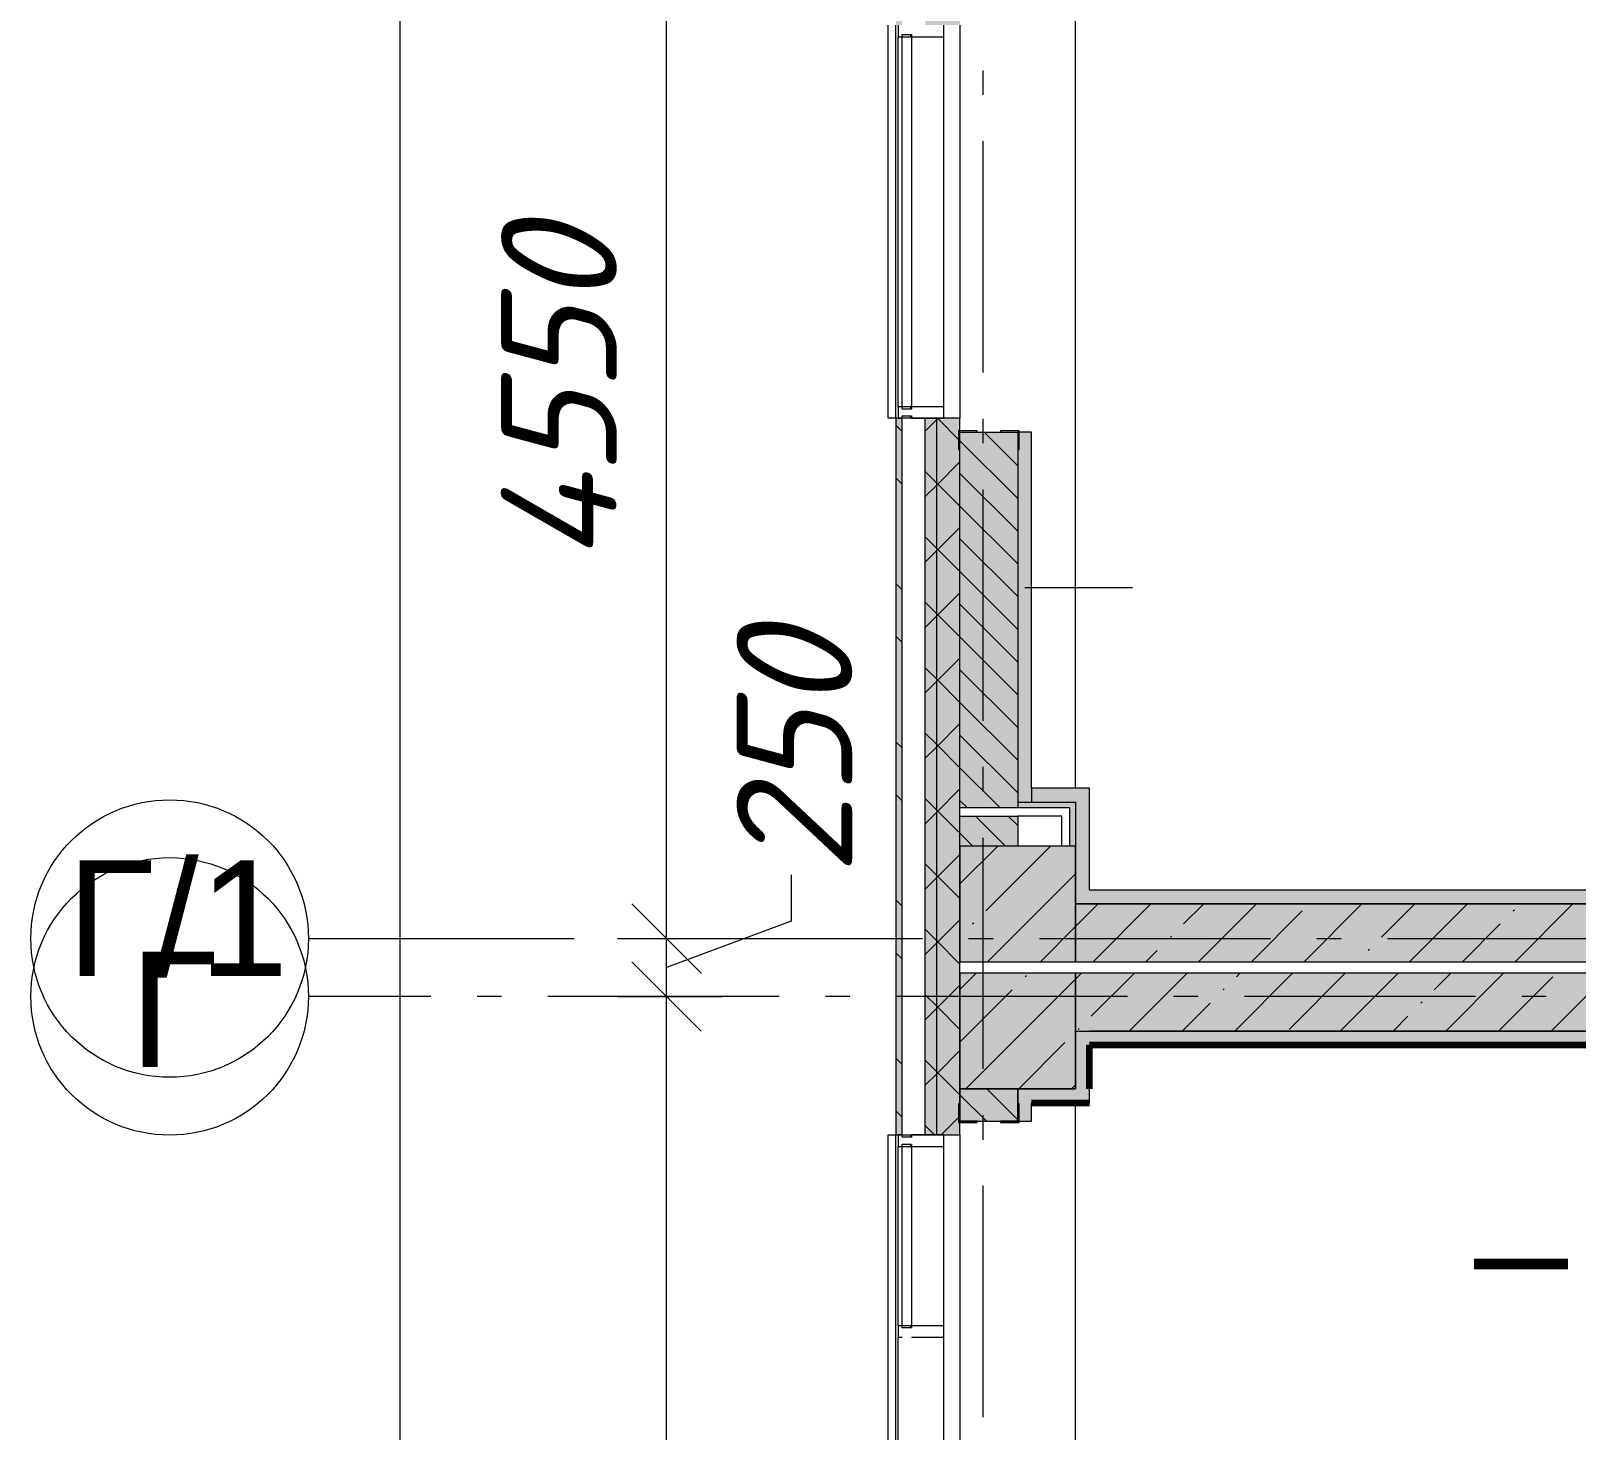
# Model space of a CAD drawing. Header units: millimetres. Extents: x -537608 to 253996, y -217170 to 186033.
# Drawn here: x -372244 to -365562, y -202575 to -196525 of the extents above; entities that cross this region are included whole.
import ezdxf

# ---------------------------------------------------------------- set-up
doc = ezdxf.new("R2010")
doc.units = ezdxf.units.MM
doc.layers.add('16) Лак 1.6м', color=160, linetype='Continuous', lineweight=90)
doc.layers.add('PDF _Геометрия', color=7, linetype='Continuous')
doc.layers.add('PDF _Текст', color=7, linetype='Continuous')
doc.layers.add('PDF _Сплошная заливка', color=7, linetype='Continuous', true_color=0xffffff)
doc.styles.add('PDF ArialMT', font='arial.ttf')
doc.styles.add('PDF GOST-Common', font='arial.ttf')
doc.styles.add('PDF ISOCPEUR Italic', font='isocpeui.ttf')

msp = doc.modelspace()

# ---------------------------------------------------------------- hatches: boundary and pattern name
at = {"layer": 'PDF _Сплошная заливка', "transparency": 33554559}
h = msp.add_hatch(color=256, dxfattribs=at)
h.paths.add_polyline_path([(-368476.2036, -212276.6571), (-368476.2036, -202998.6278), (-368503.2016, -202998.6278), (-368503.2016, -212276.6571), (-368496.3552, -212276.6571)], flags=0)
h.paths.add_polyline_path([(-368496.3552, -201298.6289), (-368476.2036, -201298.6289), (-368476.2036, -198199.6529), (-368503.2016, -198199.6529), (-368503.2016, -201298.6289)], flags=0)
h.paths.add_polyline_path([(-368496.3552, -196499.6518), (-368476.2036, -196499.6518), (-368476.2036, -195045.8519), (-368503.2016, -195045.8519), (-368503.2016, -196499.6518)], flags=0)
h.paths.add_polyline_path([(-368503.2016, -193345.8508), (-368476.2036, -193345.8508), (-368476.2036, -192199.65), (-368503.2016, -192199.65)], flags=0)
h.paths.add_polyline_path([(-368503.2016, -190499.649), (-368476.2036, -190499.649), (-368476.2036, -189199.6475), (-368503.2016, -189199.6475)], flags=0)
h.paths.add_polyline_path([(-368503.2016, -187499.6486), (-368476.2036, -187499.6486), (-368476.2036, -186199.6472), (-368503.2016, -186199.6472)], flags=0)
h.paths.add_polyline_path([(-368503.2016, -184499.6461), (-368476.2036, -184499.6461), (-368476.2036, -183072.6461), (-368503.2016, -183072.6461)], flags=0)
h = msp.add_hatch(color=256, dxfattribs=at)
h.paths.add_polyline_path([(-368376.2031, -212149.6586), (-368326.2029, -212149.6586), (-368326.2029, -202998.6278), (-368376.2031, -202998.6278), (-368376.2031, -211753.5623)], flags=0)
h.paths.add_polyline_path([(-368376.2031, -201298.6289), (-368326.2029, -201298.6289), (-368326.2029, -198199.6529), (-368376.2031, -198201.9953), (-368376.2031, -201054.9574)], flags=0)
h.paths.add_polyline_path([(-368376.2031, -196499.6518), (-368326.2029, -196499.6518), (-368326.2029, -195045.8519), (-368376.2031, -195045.8519), (-368376.2031, -196062.2726)], flags=0)
h.paths.add_polyline_path([(-368376.2031, -193345.8508), (-368326.2029, -193345.8508), (-368326.2029, -192199.65), (-368376.2031, -192199.65), (-368376.2031, -193209.3104)], flags=0)
h.paths.add_polyline_path([(-368326.2029, -190499.649), (-368326.2029, -189199.6475), (-368376.2031, -189199.6475), (-368376.2031, -190499.649)], flags=0)
h.paths.add_polyline_path([(-368326.2029, -187499.6486), (-368326.2029, -186199.6472), (-368376.2031, -186199.6472), (-368376.2031, -187499.6486)], flags=0)
h.paths.add_polyline_path([(-368376.2031, -184499.6461), (-368326.2029, -184499.6461), (-368326.2029, -183199.6468), (-368376.2031, -183199.6468), (-368376.2031, -183937.1845)], flags=0)
h = msp.add_hatch(color=256, dxfattribs=at)
h.paths.add_polyline_path([(-368326.2029, -212099.6584), (-368226.2024, -212099.6584), (-368226.2024, -202998.6278), (-368326.2029, -202998.6278), (-368326.2029, -211753.5623)], flags=0)
h.paths.add_polyline_path([(-368326.2029, -201298.6289), (-368226.2024, -201298.6289), (-368226.2024, -198199.6529), (-368326.2029, -198201.9953), (-368326.2029, -201054.9574)], flags=0)
h.paths.add_polyline_path([(-368326.2029, -196499.6518), (-368226.2024, -196499.6518), (-368226.2024, -195045.8519), (-368326.2029, -195045.8519), (-368326.2029, -196062.2726)], flags=0)
h.paths.add_polyline_path([(-368226.2024, -193345.8508), (-368226.2024, -192199.65), (-368326.2029, -192199.65), (-368326.2029, -193345.8508)], flags=0)
h.paths.add_polyline_path([(-368226.2024, -190499.649), (-368226.2024, -189199.6475), (-368326.2029, -189199.6475), (-368326.2029, -190499.649)], flags=0)
h.paths.add_polyline_path([(-368226.2024, -187499.6486), (-368226.2024, -186199.6472), (-368326.2029, -186199.6472), (-368326.2029, -187499.6486)], flags=0)
h.paths.add_polyline_path([(-368226.2024, -184499.6461), (-368226.2024, -183249.647), (-368326.2029, -183249.647), (-368326.2029, -184499.6461)], flags=0)
h = msp.add_hatch(color=256, dxfattribs=at)
h.paths.add_polyline_path([(-368226.2024, -200049.6524), (-367976.2013, -200049.6524), (-367976.2013, -199919.6527), (-368226.2024, -199919.6527)], flags=0)
h.paths.add_polyline_path([(-367976.2013, -199884.6522), (-367976.2013, -198259.6515), (-368226.2024, -198259.6515), (-368226.2024, -199884.6522), (-368074.7206, -199884.6522)], flags=0)
h.paths.add_polyline_path([(-367976.2013, -196439.6511), (-367976.2013, -196149.6503), (-368226.2024, -196149.6503), (-368226.2024, -196439.6511), (-368074.7206, -196439.6511)], flags=0)
h.paths.add_polyline_path([(-367976.2013, -195649.6502), (-367976.2013, -195265.8516), (-368226.2024, -195265.8516), (-368226.2024, -195649.6502)], flags=0)
h.paths.add_polyline_path([(-367976.2013, -195230.851), (-367976.2013, -195104.6512), (-368226.2024, -195104.6512), (-368226.2024, -195230.851), (-368074.7206, -195230.851)], flags=0)
h.paths.add_polyline_path([(-368074.7206, -193284.6509), (-367976.2013, -193284.6509), (-367976.2013, -192849.6508), (-368226.2024, -192849.6508), (-368226.2024, -193284.6509)], flags=0)
h.paths.add_polyline_path([(-368226.2024, -192349.6485), (-367976.2013, -192349.6485), (-367976.2013, -192259.6486), (-368226.2024, -192259.6486)], flags=0)
h.paths.add_polyline_path([(-368226.2024, -190439.6482), (-367976.2013, -190439.6482), (-367976.2013, -189259.6482), (-368226.2024, -189259.6482), (-368226.2024, -190356.3483)], flags=0)
h.paths.add_polyline_path([(-368226.2024, -187439.6479), (-367976.2013, -187439.6479), (-367976.2013, -187002.4495), (-368226.2024, -187002.4495)], flags=0)
h.paths.add_polyline_path([(-368226.2024, -186967.4489), (-367976.2013, -186967.4489), (-367976.2013, -186849.6479), (-368226.2024, -186849.6479)], flags=0)
h.paths.add_polyline_path([(-367976.2013, -186349.6478), (-367976.2013, -186259.6478), (-368226.2024, -186259.6478), (-368226.2024, -186349.6478), (-368074.7206, -186349.6478)], flags=0)
h.paths.add_polyline_path([(-368226.2024, -184439.6475), (-367976.2013, -184439.6475), (-367976.2013, -184008.5894), (-368226.2024, -184008.5894)], flags=0)
h.paths.add_polyline_path([(-368074.7206, -183973.591), (-367976.2013, -183973.591), (-367976.2013, -183849.6475), (-368226.2024, -183849.6475), (-368226.2024, -183973.591)], flags=0)
at = {"layer": 'PDF _Сплошная заливка', "true_color": 0xff7d7d, "transparency": 33554559}
h = msp.add_hatch(color=11, dxfattribs=at)
h.paths.add_polyline_path([(-367976.2013, -199859.652), (-367916.2027, -199859.652), (-367916.2027, -198259.6515), (-367976.2013, -198259.6515), (-367976.2013, -199628.4764)], flags=0)
h.paths.add_polyline_path([(-367976.2013, -196439.6511), (-367916.2027, -196439.6511), (-367916.2027, -196269.6516), (-367976.2013, -196269.6516)], flags=0)
at = {"layer": 'PDF _Сплошная заливка', "transparency": 33554559}
for points in [[(-368226.2024, -200549.6525), (-367726.2002, -200549.6525), (-367726.2002, -200049.6524), (-368226.2024, -200049.6524), (-368226.2024, -200341.7158)], [(-361750.2006, -200549.6525), (-360676.2034, -200549.6525), (-360676.2034, -200299.6535), (-367726.2002, -200299.6535), (-367726.2002, -200549.6525), (-363436.7393, -200549.6525)], [(-368226.2024, -201099.6528), (-367726.2002, -201099.6528), (-367726.2002, -200599.6527), (-368226.2024, -200599.6527), (-368226.2024, -201054.9574)], [(-360301.2018, -200849.6538), (-360301.2018, -200599.6527), (-367726.2002, -200599.6527), (-367726.2002, -200849.6538), (-360906.9313, -200849.6538)]]:
    msp.add_hatch(color=256, dxfattribs=at).paths.add_polyline_path(points)
at = {"layer": 'PDF _Сплошная заливка', "true_color": 0xfca910, "transparency": 33554559}
msp.add_hatch(color=40, dxfattribs=at).paths.add_polyline_path([(-361726.1995, -200299.6535), (-361726.1995, -200239.6529), (-367726.2002, -200239.6529), (-367726.2002, -200299.6535), (-361750.2006, -200299.6535)])
at = {"layer": 'PDF _Сплошная заливка', "true_color": 0xff7d7d, "transparency": 33554559}
msp.add_hatch(color=11, dxfattribs=at).paths.add_polyline_path([(-367726.2002, -201099.6528), (-367666.2017, -201099.6528), (-367666.2017, -200849.6538), (-367726.2002, -200849.6538), (-367726.2002, -201054.9574)])
h = msp.add_hatch(color=11, dxfattribs=at)
h.paths.add_polyline_path([(-340036.1966, -200909.6524), (-339976.1894, -200909.6524), (-339976.1894, -200849.6538), (-345451.1964, -200849.6538), (-345451.1964, -200909.6524), (-341511.737, -200909.6524)], flags=0)
h.paths.add_polyline_path([(-349944.4302, -200909.6524), (-347551.1971, -200909.6524), (-347551.1971, -200849.6538), (-356186.1991, -200849.6538), (-356186.1991, -200909.6524), (-353317.5075, -200909.6524)], flags=0)
h.paths.add_polyline_path([(-361750.2006, -200909.6524), (-360176.2013, -200909.6524), (-360176.2013, -200849.6538), (-367666.2017, -200849.6538), (-367666.2017, -200909.6524), (-363436.7393, -200909.6524)], flags=0)
at = {"layer": 'PDF _Сплошная заливка', "transparency": 33554559}
h = msp.add_hatch(color=256, dxfattribs=at)
h.paths.add_polyline_path([(-368226.2024, -203749.6559), (-367976.2013, -203749.6559), (-367976.2013, -203639.6528), (-368226.2024, -203639.6528)], flags=0)
h.paths.add_polyline_path([(-367976.2013, -203604.6544), (-367976.2013, -203059.6533), (-368226.2024, -203059.6533), (-368226.2024, -203604.6544)], flags=0)
h.paths.add_polyline_path([(-367976.2013, -201239.653), (-367976.2013, -201099.6528), (-368226.2024, -201099.6528), (-368226.2024, -201239.653), (-368074.7206, -201239.653)], flags=0)
at = {"layer": 'PDF _Сплошная заливка', "true_color": 0xff7d7d, "transparency": 33554559}
h = msp.add_hatch(color=11, dxfattribs=at)
h.paths.add_polyline_path([(-367976.2013, -203579.6543), (-367916.2027, -203579.6543), (-367916.2027, -203059.6533), (-367976.2013, -203059.6533), (-367976.2013, -203194.678)], flags=0)
h.paths.add_polyline_path([(-367976.2013, -201239.653), (-367916.2027, -201239.653), (-367916.2027, -201099.6528), (-367976.2013, -201099.6528)], flags=0)

# ---------------------------------------------------------------- linework, layer by layer
at = {"layer": '16) Лак 1.6м'}
for p, q in [((-367666.2017, -200909.6524), (-360176.2013, -200909.6524)), ((-367666.2017, -201099.6528), (-367666.2017, -200909.6524)), ((-367916.2027, -201159.6535), (-367666.2017, -201159.6535))]:
    msp.add_line(p, q, dxfattribs=at)
at = {"layer": 'PDF _Геометрия', "lineweight": 9}
for p, q in [((-370647.0623, -212139.656), (-370647.0623, -124259.6211)), ((-369494.8612, -200449.6521), (-369494.8612, -195899.6513)), ((-368503.2016, -198199.6529), (-368503.2016, -196499.6518)), ((-368493.2032, -196499.6518), (-368493.2032, -196549.652)), ((-368296.2079, -196549.652), (-368296.2079, -196499.6518)), ((-368493.2032, -196549.652), (-368476.2036, -196549.652)), ((-368493.2032, -198149.6526), (-368493.2032, -196549.652)), ((-368476.2036, -196539.6515), (-368436.2016, -196539.6515)), ((-368476.2036, -196549.652), (-368476.2036, -196539.6515)), ((-368476.2036, -196549.652), (-368436.2016, -196549.652)), ((-368476.2036, -198149.6526), (-368476.2036, -196549.652)), ((-368436.2016, -196539.6515), (-368436.2016, -196549.652)), ((-368436.2016, -196549.652), (-368296.2079, -196549.652)), ((-368436.2016, -196549.652), (-368436.2016, -198149.6526)), ((-368296.2079, -198149.6526), (-368296.2079, -196549.652)), ((-368476.2036, -198149.6526), (-368493.2032, -198149.6526)), ((-368493.2032, -198149.6526), (-368493.2032, -198199.6529)), ((-368476.2036, -198159.651), (-368476.2036, -198149.6526)), ((-368436.2016, -198149.6526), (-368476.2036, -198149.6526)), ((-368436.2016, -198159.651), (-368476.2036, -198159.651)), ((-368296.2079, -198149.6526), (-368436.2016, -198149.6526)), ((-368436.2016, -198149.6526), (-368436.2016, -198159.651)), ((-368296.2079, -198199.6529), (-368296.2079, -198149.6526)), ((-368503.2016, -198199.6529), (-368503.2016, -201298.6289)), ((-368476.2036, -198199.6529), (-368503.2016, -198199.6529)), ((-368493.2032, -198199.6529), (-368476.2036, -198199.6529)), ((-368476.2036, -198199.6529), (-368476.2036, -198189.6524)), ((-368476.2036, -198189.6524), (-368436.2016, -198189.6524)), ((-368376.2031, -198199.6529), (-368476.2036, -198199.6529)), ((-368476.2036, -201298.6289), (-368476.2036, -198199.6529)), ((-368436.2016, -198189.6524), (-368436.2016, -198199.6529)), ((-368436.2016, -198199.6529), (-368296.2079, -198199.6529)), ((-368326.2029, -198199.6529), (-368376.2031, -198199.6529)), ((-368376.2031, -201298.6289), (-368376.2031, -198199.6529)), ((-368376.2031, -198255.7158), (-368326.2029, -198205.7156)), ((-368326.2029, -198205.7156), (-368320.1401, -198199.6529)), ((-368226.2024, -198199.6529), (-368326.2029, -198199.6529)), ((-368326.2029, -201298.6289), (-368326.2029, -198199.6529)), ((-368226.2024, -198296.8847), (-368323.4384, -198199.6529)), ((-368226.2024, -201298.6289), (-368226.2024, -198199.6529)), ((-368226.2024, -199884.6522), (-368226.2024, -198259.6515)), ((-368226.2024, -198259.6515), (-367976.2013, -198259.6515)), ((-367976.2013, -198546.8836), (-368226.2024, -198296.8847)), ((-367976.2013, -198405.4624), (-368122.0167, -198259.6515)), ((-367976.2013, -198264.0413), (-367980.5933, -198259.6515)), ((-367916.2027, -198259.6515), (-367976.2013, -198259.6515)), ((-367976.2013, -198259.6515), (-367976.2013, -199859.652)), ((-367976.2013, -198259.6515), (-367976.2013, -199859.652)), ((-367916.2027, -199799.6535), (-367916.2027, -198259.6515)), ((-368326.2029, -198479.7264), (-368376.2031, -198429.7262)), ((-368326.2029, -198488.5578), (-368226.2024, -198388.5574)), ((-367976.2013, -198688.3069), (-368226.2024, -198438.3058)), ((-368376.2031, -198538.5581), (-368326.2029, -198488.5578)), ((-368226.2024, -198579.7269), (-368326.2029, -198479.7264)), ((-367976.2013, -198829.728), (-368226.2024, -198579.7269)), ((-368326.2029, -198762.5709), (-368376.2031, -198712.5707)), ((-368326.2029, -198771.4002), (-368226.2024, -198671.4019)), ((-368376.2031, -198821.4004), (-368326.2029, -198771.4002)), ((-368226.2024, -198862.5692), (-368326.2029, -198762.5709)), ((-367976.2013, -198971.1491), (-368226.2024, -198721.148)), ((-367976.2013, -199112.5703), (-368226.2024, -198862.5692)), ((-368326.2029, -199054.2446), (-368226.2024, -198954.2441)), ((-367946.2063, -198931.778), (-367480.0572, -198931.778)), ((-368326.2029, -199045.4131), (-368376.2031, -198995.4129)), ((-368226.2024, -199145.4136), (-368326.2029, -199045.4131)), ((-367976.2013, -199253.9914), (-368226.2024, -199003.9925)), ((-368376.2031, -199104.2448), (-368326.2029, -199054.2446)), ((-367976.2013, -199395.4126), (-368226.2024, -199145.4136)), ((-368326.2029, -199337.0869), (-368226.2024, -199237.0864)), ((-368326.2029, -199328.2555), (-368376.2031, -199278.2552)), ((-367976.2013, -199536.8337), (-368226.2024, -199286.8347)), ((-368376.2031, -199387.0871), (-368326.2029, -199337.0869)), ((-368226.2024, -199428.2559), (-368326.2029, -199328.2555)), ((-367976.2013, -199678.2548), (-368226.2024, -199428.2559)), ((-368326.2029, -199611.0977), (-368376.2031, -199561.0975)), ((-368326.2029, -199619.9291), (-368226.2024, -199519.9287)), ((-367976.2013, -199819.6782), (-368226.2024, -199569.677)), ((-368376.2031, -199669.9293), (-368326.2029, -199619.9291)), ((-368226.2024, -199711.0982), (-368326.2029, -199611.0977)), ((-368052.6484, -199884.6522), (-368226.2024, -199711.0982)), ((-368326.2029, -199893.9422), (-368376.2031, -199843.9419)), ((-368326.2029, -199902.7715), (-368226.2024, -199802.7732)), ((-368194.0717, -199884.6522), (-368226.2024, -199852.5193)), ((-367726.2002, -199799.6535), (-367916.2027, -199799.6535)), ((-367916.2027, -199799.6535), (-367916.2027, -199859.652)), ((-367666.2017, -199799.6535), (-367726.2002, -199799.6535)), ((-367666.2017, -200239.6529), (-367666.2017, -199799.6535)), ((-368376.2031, -199952.7717), (-368326.2029, -199902.7715)), ((-368226.2024, -199993.9404), (-368326.2029, -199893.9422)), ((-368226.2024, -199919.6527), (-368226.2024, -199884.6522)), ((-367976.2013, -199884.6522), (-368226.2024, -199884.6522)), ((-368226.2024, -200049.6524), (-368226.2024, -199919.6527)), ((-368226.2024, -199919.6527), (-367976.2013, -199919.6527)), ((-368029.0693, -200049.6524), (-368159.0733, -199919.6527)), ((-367976.2013, -199961.0993), (-368017.65, -199919.6527)), ((-367976.2013, -199859.652), (-367786.2074, -199859.652)), ((-367976.2013, -199859.652), (-367916.2027, -199859.652)), ((-367976.2013, -199859.652), (-367976.2013, -199884.6522)), ((-367786.2074, -199884.6522), (-367976.2013, -199884.6522)), ((-367786.2074, -199919.6527), (-367976.2013, -199919.6527)), ((-367976.2013, -199919.6527), (-367976.2013, -200049.6524)), ((-367916.2027, -199859.652), (-367726.2002, -199859.652)), ((-367786.2074, -199859.652), (-367751.2003, -199859.652)), ((-367751.2003, -199884.6522), (-367786.2074, -199884.6522)), ((-367786.2074, -200049.6524), (-367786.2074, -199919.6527)), ((-367751.2003, -199859.652), (-367726.2002, -199859.652)), ((-367751.2003, -200049.6524), (-367751.2003, -199884.6522)), ((-367726.2002, -199859.652), (-367726.2002, -200049.6524)), ((-367726.2002, -199859.652), (-367726.2002, -200239.6529)), ((-368170.4926, -200049.6524), (-368226.2024, -199993.9404)), ((-368226.2024, -200213.376), (-368062.4832, -200049.6524)), ((-367726.2002, -200049.6524), (-368226.2024, -200049.6524)), ((-368226.2024, -200049.6524), (-368226.2024, -200549.6525)), ((-367976.2013, -200049.6524), (-368226.2024, -200049.6524)), ((-368114.2143, -200329.4827), (-367834.3819, -200049.6524)), ((-367751.2003, -200049.6524), (-367786.2074, -200049.6524)), ((-367726.2002, -200049.6524), (-367751.2003, -200049.6524)), ((-367726.2002, -200549.6525), (-367726.2002, -200049.6524)), ((-368326.2029, -200185.6158), (-368226.2024, -200085.6154)), ((-368955.3307, -200173.9145), (-368955.3307, -200373.9154)), ((-368326.2029, -200176.7844), (-368376.2031, -200126.7842)), ((-368376.2031, -200235.6161), (-368326.2029, -200185.6158)), ((-368226.2024, -200276.7849), (-368326.2029, -200176.7844)), ((-368106.2828, -200549.6525), (-367726.2002, -200169.572)), ((-367726.2002, -200239.6529), (-367726.2002, -200299.6535)), ((-361726.1995, -200239.6529), (-367666.2017, -200239.6529)), ((-367726.2002, -200397.6711), (-367628.1891, -200299.6535)), ((-361726.1995, -200299.6535), (-367726.2002, -200299.6535)), ((-367726.2002, -200299.6535), (-367726.2002, -200549.6525)), ((-367726.2002, -200299.6535), (-361726.1995, -200299.6535)), ((-367650.089, -200549.6525), (-367400.0878, -200299.6535)), ((-367258.8454, -200386.5081), (-367171.9866, -200299.6535)), ((-367193.8865, -200549.6525), (-366943.894, -200299.6535)), ((-366737.6925, -200549.6525), (-366487.6915, -200299.6535)), ((-366403.4764, -200443.5334), (-366259.5902, -200299.6535)), ((-366281.4987, -200549.6525), (-366031.4975, -200299.6535)), ((-365825.2962, -200549.6525), (-365575.2951, -200299.6535)), ((-368955.3307, -200373.9154), (-369494.8612, -200574.6526)), ((-368326.2029, -200468.4581), (-368226.2024, -200368.4577)), ((-368171.2418, -200386.5081), (-368166.4967, -200381.7673)), ((-366965.7938, -200549.6525), (-366745.624, -200329.4827)), ((-366053.3974, -200549.6525), (-365890.2551, -200386.5081)), ((-365833.2277, -200329.4827), (-365828.4826, -200324.742)), ((-369706.9874, -200449.6521), (-369494.8612, -200449.6521)), ((-369494.8612, -200699.6532), (-369494.8612, -200449.6521)), ((-369494.8612, -200449.6521), (-369254.8584, -200449.6521)), ((-368326.2029, -200459.6267), (-368376.2031, -200409.6265)), ((-367878.1902, -200549.6525), (-367726.2002, -200397.6711)), ((-367315.8729, -200443.5334), (-367311.1277, -200438.7904)), ((-368376.2031, -200518.4584), (-368326.2029, -200468.4581)), ((-368226.2024, -200559.6271), (-368326.2029, -200459.6267)), ((-367421.9877, -200549.6525), (-367372.8917, -200500.5565)), ((-366460.4953, -200500.5565), (-366455.7588, -200495.8158)), ((-368226.2024, -200549.6525), (-367726.2002, -200549.6525)), ((-367726.2002, -200549.6525), (-360676.2034, -200549.6525)), ((-368326.2029, -200751.3004), (-368226.2024, -200651.2999)), ((-368226.2024, -200669.5721), (-368156.283, -200599.6527)), ((-367726.2002, -200599.6527), (-368226.2024, -200599.6527)), ((-368226.2024, -200599.6527), (-368226.2024, -201099.6528)), ((-368200.0914, -201099.6528), (-367726.2002, -200625.7702)), ((-367943.1405, -200614.6071), (-367938.3955, -200609.8642)), ((-367726.2002, -200625.7702), (-367700.0892, -200599.6527)), ((-367726.2002, -201099.6528), (-367726.2002, -200599.6527)), ((-360301.2018, -200599.6527), (-367726.2002, -200599.6527)), ((-367726.2002, -200599.6527), (-367726.2002, -200849.6538)), ((-367658.0204, -200785.6809), (-367471.9879, -200599.6527)), ((-367493.8878, -200849.6538), (-367243.8867, -200599.6527)), ((-367037.6939, -200849.6538), (-366787.6928, -200599.6527)), ((-367030.7442, -200614.6071), (-367015.794, -200599.6527)), ((-366802.6429, -200842.7062), (-366559.5915, -200599.6527)), ((-366581.5, -200849.6538), (-366331.4989, -200599.6527)), ((-366175.3752, -200671.6324), (-366103.3976, -200599.6527)), ((-366125.2975, -200849.6538), (-365875.2964, -200599.6527)), ((-365897.1963, -200849.6538), (-365662.1539, -200614.6071)), ((-365669.1036, -200849.6538), (-365419.1025, -200599.6527)), ((-369706.9874, -200699.6532), (-369494.8612, -200699.6532)), ((-369494.8612, -204099.6531), (-369494.8612, -200699.6532)), ((-369494.8612, -200699.6532), (-369254.8584, -200699.6532)), ((-368326.2029, -200742.469), (-368376.2031, -200692.4688)), ((-368226.2024, -200897.6712), (-368000.168, -200671.6324)), ((-367087.7716, -200671.6324), (-367083.0265, -200666.8895)), ((-368376.2031, -200801.3006), (-368326.2029, -200751.3004)), ((-368226.2024, -200842.4694), (-368326.2029, -200742.469)), ((-367265.7951, -200849.6538), (-367144.7991, -200728.6556)), ((-366353.3988, -200849.6538), (-366289.4215, -200785.6809)), ((-366232.4027, -200728.6556), (-366227.6576, -200723.9148)), ((-367726.2002, -200849.6538), (-367666.2017, -200849.6538)), ((-367726.2002, -200849.6538), (-367726.2002, -201099.6528)), ((-367715.0393, -200842.7062), (-367710.3028, -200837.9633)), ((-367666.2017, -200849.6538), (-360301.2018, -200849.6538)), ((-360301.2018, -200849.6538), (-367666.2017, -200849.6538)), ((-367971.9901, -201099.6528), (-367772.0668, -200899.7294)), ((-368326.2029, -201025.3134), (-368376.2031, -200975.3132)), ((-368326.2029, -201034.1427), (-368226.2024, -200934.1444)), ((-368376.2031, -201084.1429), (-368326.2029, -201034.1427)), ((-368226.2024, -201125.3117), (-368326.2029, -201025.3134)), ((-367976.2013, -201099.6528), (-368226.2024, -201099.6528)), ((-368226.2024, -201099.6528), (-368226.2024, -201239.653)), ((-368226.2024, -201099.6528), (-367726.2002, -201099.6528)), ((-367976.2013, -201233.8917), (-368110.4423, -201099.6528)), ((-367976.2013, -201239.653), (-367976.2013, -201099.6528)), ((-367916.2027, -201099.6528), (-367976.2013, -201099.6528)), ((-367976.2013, -201099.6528), (-367976.2013, -201239.653)), ((-367726.2002, -201099.6528), (-367916.2027, -201099.6528)), ((-367743.8889, -201099.6528), (-367726.2002, -201081.9662)), ((-367666.2017, -201159.6535), (-367666.2017, -201099.6528)), ((-368111.8633, -201239.653), (-368226.2024, -201125.3117)), ((-367916.2027, -201239.653), (-367916.2027, -201159.6535)), ((-368307.8425, -201298.6289), (-368226.2024, -201216.9867)), ((-368226.2024, -201239.653), (-367976.2013, -201239.653)), ((-367976.2013, -201239.653), (-367916.2027, -201239.653)), ((-368503.2016, -201298.6289), (-368476.2036, -201298.6289)), ((-368503.2016, -202998.6278), (-368503.2016, -201298.6289)), ((-368476.2036, -201298.6289), (-368493.2032, -201298.6289)), ((-368493.2032, -201298.6289), (-368493.2032, -201348.6291)), ((-368476.2036, -201298.6289), (-368376.2031, -201298.6289)), ((-368476.2036, -201308.6272), (-368476.2036, -201298.6289)), ((-368436.2016, -201308.6272), (-368476.2036, -201308.6272)), ((-368296.2079, -201298.6289), (-368436.2016, -201298.6289)), ((-368436.2016, -201298.6289), (-368436.2016, -201308.6272)), ((-368335.7276, -201298.6289), (-368376.2031, -201258.1555)), ((-368376.2031, -201298.6289), (-368326.2029, -201298.6289)), ((-368326.2029, -201298.6289), (-368226.2024, -201298.6289)), ((-368296.2079, -201348.6291), (-368296.2079, -201298.6289)), ((-368493.2032, -202123.6282), (-368493.2032, -201348.6291)), ((-368493.2032, -201348.6291), (-368476.2036, -201348.6291)), ((-368476.2036, -201338.6286), (-368436.2016, -201338.6286)), ((-368476.2036, -201348.6291), (-368476.2036, -201338.6286)), ((-368476.2036, -201348.6291), (-368436.2016, -201348.6291)), ((-368476.2036, -202123.6282), (-368476.2036, -201348.6291)), ((-368436.2016, -201338.6286), (-368436.2016, -201348.6291)), ((-368436.2016, -201348.6291), (-368436.2016, -202123.6282)), ((-368436.2016, -201348.6291), (-368296.2079, -201348.6291)), ((-368296.2079, -202123.6282), (-368296.2079, -201348.6291)), ((-368476.2036, -202123.6282), (-368493.2032, -202123.6282)), ((-368493.2032, -202123.6282), (-368493.2032, -202173.6284)), ((-368436.2016, -202123.6282), (-368476.2036, -202123.6282)), ((-368476.2036, -202133.6287), (-368476.2036, -202123.6282)), ((-368296.2079, -202123.6282), (-368436.2016, -202123.6282)), ((-368436.2016, -202123.6282), (-368436.2016, -202133.6287)), ((-368296.2079, -202173.6284), (-368296.2079, -202123.6282)), ((-368493.2032, -202948.6297), (-368493.2032, -202173.6284)), ((-368493.2032, -202173.6284), (-368476.2036, -202173.6284)), ((-368436.2016, -202133.6287), (-368476.2036, -202133.6287)), ((-368436.2016, -202173.6284), (-368296.2079, -202173.6284)), ((-368296.2079, -202948.6297), (-368296.2079, -202173.6284))]:
    msp.add_line(p, q, dxfattribs=at)
at = {"layer": 'PDF _Геометрия', "color": 9, "lineweight": 9, "true_color": 0xc0c0c0}
for p, q in [((-367726.2002, -199799.6535), (-367726.2002, -196329.6502)), ((-368226.2024, -196499.6518), (-368226.2024, -198199.6529)), ((-367726.2002, -203519.6558), (-367726.2002, -201159.6535)), ((-368226.2024, -201298.6289), (-368226.2024, -202998.6278))]:
    msp.add_line(p, q, dxfattribs=at)
at = {"layer": 'PDF _Геометрия', "color": 253, "lineweight": 9, "true_color": 0xaaaaaa}
for p, q in [((-368536.202, -198199.6529), (-368536.202, -196499.6518)), ((-368438.2082, -196549.652), (-368438.2082, -196539.6515)), ((-368126.202, -196801.7415), (-368126.202, -196695.9087)), ((-368126.202, -198001.7425), (-368126.202, -197001.7424)), ((-368438.2082, -198159.651), (-368438.2082, -198149.6526)), ((-368503.2016, -198199.6529), (-368536.202, -198199.6529)), ((-368438.2082, -198199.6529), (-368438.2082, -198189.6524)), ((-368126.202, -198307.5762), (-368126.202, -198201.7413)), ((-368126.202, -199507.5751), (-368126.202, -198507.5749)), ((-368126.202, -199813.4087), (-368126.202, -199707.5759)), ((-368126.202, -201013.4097), (-368126.202, -200013.4096)), ((-371043.5246, -200449.6521), (-369894.4323, -200449.6521)), ((-369694.4314, -200449.6521), (-369588.5922, -200449.6521)), ((-369388.5999, -200449.6521), (-368388.5955, -200449.6521)), ((-368188.5946, -200449.6521), (-368082.7639, -200449.6521)), ((-367882.7631, -200449.6521), (-366882.7587, -200449.6521)), ((-366682.7578, -200449.6521), (-366576.9272, -200449.6521)), ((-366376.9263, -200449.6521), (-365376.9304, -200449.6521)), ((-370513.803, -200699.6532), (-371043.5246, -200699.6532)), ((-370207.9714, -200699.6532), (-370313.8021, -200699.6532)), ((-369007.9661, -200699.6532), (-370007.9706, -200699.6532)), ((-368702.1346, -200699.6532), (-368807.9652, -200699.6532)), ((-367502.1379, -200699.6532), (-368502.1337, -200699.6532)), ((-367196.2978, -200699.6532), (-367302.137, -200699.6532)), ((-365996.3011, -200699.6532), (-366996.2969, -200699.6532)), ((-365690.4695, -200699.6532), (-365796.3002, -200699.6532)), ((-368126.202, -201319.2434), (-368126.202, -201213.4106)), ((-368536.202, -202998.6278), (-368536.202, -201298.6289)), ((-368536.202, -201298.6289), (-368503.2016, -201298.6289)), ((-368438.2082, -201308.6272), (-368438.2082, -201298.6289)), ((-368438.2082, -201348.6291), (-368438.2082, -201338.6286)), ((-368126.202, -202519.2444), (-368126.202, -201519.2421)), ((-368438.2082, -202133.6287), (-368438.2082, -202123.6282))]:
    msp.add_line(p, q, dxfattribs=at)
at = {"layer": 'PDF _Геометрия', "color": 8, "lineweight": 9, "true_color": 0x787878}
for p, q in [((-368476.2036, -198256.7536), (-368503.2016, -198229.7533)), ((-368476.2036, -198484.8527), (-368503.2016, -198457.8525)), ((-368476.2036, -198941.0487), (-368503.2016, -198914.0485)), ((-368476.2036, -199169.1478), (-368503.2016, -199142.1476)), ((-368476.2036, -199625.3459), (-368503.2016, -199598.3457)), ((-368476.2036, -199853.4429), (-368503.2016, -199826.4427)), ((-368476.2036, -200309.6411), (-368503.2016, -200282.6409)), ((-368476.2036, -200537.7402), (-368503.2016, -200510.74)), ((-368476.2036, -200993.9362), (-368503.2016, -200966.9361)), ((-368476.2036, -201222.0353), (-368503.2016, -201195.0351))]:
    msp.add_line(p, q, dxfattribs=at)
at = {"layer": 'PDF _Геометрия', "color": 253, "lineweight": 20, "true_color": 0xaaaaaa}
for p, q in [((-368151.2021, -198253.6511), (-368232.2048, -198253.6511)), ((-368232.2048, -198253.6511), (-368232.2048, -198334.6518)), ((-368226.2024, -198334.6518), (-368226.2024, -198259.6515)), ((-368226.2024, -198259.6515), (-368151.2021, -198259.6515)), ((-368151.2021, -198259.6515), (-368151.2021, -198253.6511)), ((-367970.2075, -198253.6511), (-368051.2017, -198253.6511)), ((-368051.2017, -198253.6511), (-368051.2017, -198259.6515)), ((-368051.2017, -198259.6515), (-367976.2013, -198259.6515)), ((-367976.2013, -198259.6515), (-367976.2013, -198334.6518)), ((-367970.2075, -198334.6518), (-367970.2075, -198253.6511)), ((-368232.2048, -198334.6518), (-368226.2024, -198334.6518)), ((-367976.2013, -198334.6518), (-367970.2075, -198334.6518)), ((-368226.2024, -201164.6526), (-368232.2048, -201164.6526)), ((-368232.2048, -201164.6526), (-368232.2048, -201245.6532)), ((-368226.2024, -201239.653), (-368226.2024, -201164.6526)), ((-367970.2075, -201164.6526), (-367976.2013, -201164.6526)), ((-367976.2013, -201164.6526), (-367976.2013, -201239.653)), ((-367970.2075, -201245.6532), (-367970.2075, -201164.6526)), ((-368232.2048, -201245.6532), (-368151.2021, -201245.6532)), ((-368151.2021, -201239.653), (-368226.2024, -201239.653)), ((-368151.2021, -201245.6532), (-368151.2021, -201239.653)), ((-368051.2017, -201239.653), (-368051.2017, -201245.6532)), ((-367976.2013, -201239.653), (-368051.2017, -201239.653)), ((-368051.2017, -201245.6532), (-367970.2075, -201245.6532))]:
    msp.add_line(p, q, dxfattribs=at)
at = {"layer": 'PDF _Геометрия', "lineweight": 20}
for p, q in [((-369644.8618, -200299.6535), (-369494.8612, -200449.6521)), ((-369494.8612, -200449.6521), (-369344.8605, -200599.6527)), ((-369644.8618, -200549.6525), (-369494.8612, -200699.6532)), ((-369494.8612, -200699.6532), (-369344.8605, -200849.6538))]:
    msp.add_line(p, q, dxfattribs=at)
for centre in [(-371643.5278, -200449.6532), (-371643.5266, -200699.652)]:
    msp.add_circle(centre, 599.9994, dxfattribs=at)
at = {"layer": 'PDF _Сплошная заливка', "color": 40, "lineweight": 35, "true_color": 0xfca910, "transparency": 33554559}
for points in [[(-367726.2002, -199859.652), (-367726.2002, -199799.6535), (-367916.2027, -199859.652), (-367916.2027, -199799.6535)], [(-367666.2017, -200239.6529), (-367666.2017, -199799.6535), (-367726.2002, -200239.6529), (-367726.2002, -199799.6535)]]:
    msp.add_solid(points, dxfattribs=at)
at = {"layer": 'PDF _Сплошная заливка', "color": 75, "lineweight": 35, "true_color": 0x77b143, "transparency": 33554559}
for points in [[(-367976.2013, -199884.6522), (-367751.2003, -199884.6522), (-367976.2013, -199859.652), (-367751.2003, -199859.652)], [(-367726.2002, -200049.6524), (-367726.2002, -199859.652), (-367751.2003, -200049.6524), (-367751.2003, -199859.652)]]:
    msp.add_solid(points, dxfattribs=at)
at = {"layer": 'PDF _Сплошная заливка', "color": 11, "lineweight": 35, "true_color": 0xff7d7d, "transparency": 33554559}
msp.add_solid([(-367916.2027, -201159.6535), (-367666.2017, -201159.6535), (-367916.2027, -201099.6528), (-367666.2017, -201099.6528)], dxfattribs=at)

# ---------------------------------------------------------------- texts
at = {"layer": 'PDF _Текст', "char_height": 500, "attachment_point": 4, "rotation": 90, "style": 'PDF ISOCPEUR Italic'}
for s, insert in [('4550', (-369960.373, -198825.8721)), ('250', (-368942.0082, -200173.921))]:
    msp.add_mtext(s, dxfattribs=dict(at, insert=insert))
at = {"layer": 'PDF _Текст', "char_height": 500, "attachment_point": 4}
for s, insert, style in [('Г/1', (-372089.6883, -200364.8622), 'PDF ArialMT'), ('Г', (-371817.4687, -200755.9766), 'PDF ArialMT'), ('_', (-365992.5463, -201557.0835), 'PDF GOST-Common')]:
    msp.add_mtext(s, dxfattribs=dict(at, insert=insert, style=style))

doc.saveas('drawing.dxf')
